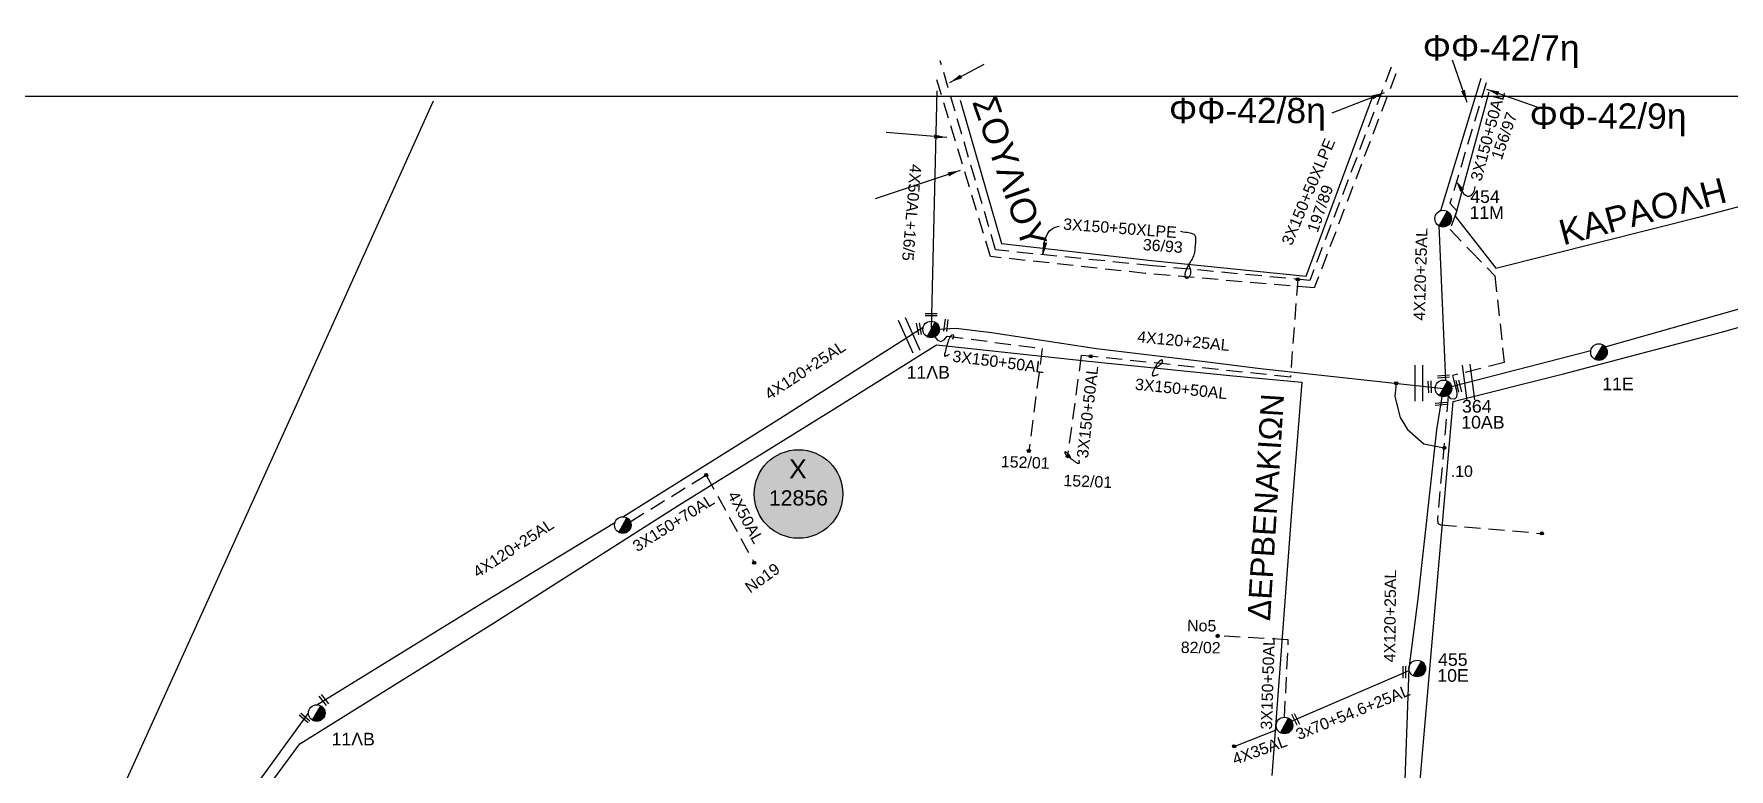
# Model space of a CAD drawing. Header units: millimetres. Extents: x 974 to 2037, y 106 to 580.
# Drawn here: x 1341.6 to 1475.4, y 505.7 to 563.8 of the extents above; entities that cross this region are included whole.
import ezdxf

# ---------------------------------------------------------------- set-up
doc = ezdxf.new("R2010")
doc.units = ezdxf.units.MM
doc.linetypes.add('DASHED', pattern=[19.05, 12.7, -6.35])
for name, color, linetype in [('Γέφυρες Εναέριου Δικτύου', 7, 'Continuous'), ('Γυμνά εναέρια ΧΤ (3Φ)   4x35AL', 7, 'Continuous'), ('Επιγραφές - Σχήματα', 7, 'Continuous'), ('Καλώδια ΧΤ   3x150+50AL', 7, 'DASHED'), ('Καλώδια ΧΤ   3x150+70AL', 7, 'DASHED'), ('Καλώδια ΧΤ   3x150AL+50XLPE', 7, 'DASHED'), ('Καλώδια ΧΤ   4x50AL', 7, 'DASHED'), ('Μηχανική τομή', 7, 'Continuous'), ('Πελάτης μέσης τάσης', 7, 'Continuous'), ('Στύλος ΦΜ', 7, 'Continuous'), ('Στύλος ΦΜ @ 1', 7, 'Continuous'), ('Συνδέσεις', 7, 'Continuous'), ('Συνεστραμμένα ΧΤ   3x70+54.6+25 AL', 7, 'SYN_LINE'), ('Συνεστραμμένα ΧΤ   4x120+25 AL', 7, 'SYN_LINE'), ('Τομή', 7, 'Continuous'), ('Υπόβαθρο ΔΕΗ', 7, 'Continuous'), ('Υπόγεια Καλώδια Δικτύου ΧΤ   .10', 7, 'DASHED'), ('Υπόγεια καλώδια Παροχών ΧΤ   4x50AL', 7, 'DASHED')]:
    doc.layers.add(name, color=color, linetype=linetype)
doc.styles.add('arial', font='arial.ttf')
doc.styles.get("Standard").update_dxf_attribs({"font": 'arial.ttf'})
doc.linetypes.add('SYN_LINE', pattern='A,0.5,-0.0001,["/\\/\\/\\/",Standard,S=0.1,R=0,X=0,Y=-0.05],-0.25', length=0.7501)
doc.dimstyles.new('ISO-25', dxfattribs={"dimtxt": 2.5, "dimasz": 2.5, "dimexe": 1.25, "dimexo": 0.625, "dimtad": 1, "dimtxsty": 'Standard', "dimcen": 2.5, "dimadec": 0, "dimazin": 0, "dimtfac": 1, "dimtmove": 0, "dimatfit": 3, "dimfxl": 1, "dimarcsym": 0})

# ---------------------------------------------------------------- blocks, each defined once
blk = doc.blocks.new('ΥΠΑΡΧΩΝ ΤΣΙΜΕΝΤΕΝΙΟΣ ΣΤΥΛΟΣ')
at = {"layer": 'Στύλος ΦΜ'}
blk.add_hatch(color=256, dxfattribs=at).paths.add_polyline_path([(-1.29, -2.28, 0.574793), (2.62, 0, 0.268822), (1.3, 2.27)])
blk.add_line((-1.29, -2.28), (1.3, 2.27), dxfattribs=at)
blk.add_circle((0, 0), 2.62, dxfattribs=at)
at = {"layer": 'Στύλος ΦΜ', "flags": 4}
for tag, p in [('ΑΡΙΘΜΟΣ', (-4.68, 8.05)), ('ΤΥΠΟΣ', (-4.91, 3.03))]:
    blk.add_attdef(tag, p, '', height=4, dxfattribs=at)
blk = doc.blocks.new('_ΣΥΝΔΕΣΗ')
at = {"layer": 'Συνδέσεις', "linetype": 'SYN_LINE', "ltscale": 40}
blk.add_hatch(color=256, dxfattribs=at).paths.add_polyline_path([(0.5, -0.01, 1), (-0.5, -0.01, 1)])
at = {"layer": 'Συνδέσεις'}
blk.add_circle((0, -0.01), 0.5, dxfattribs=at)
blk = doc.blocks.new('ΤΟΜΗ')
at = {"layer": 'Τομή', "ltscale": 40}
for p, q in [((-5.68, 0), (5.68, 0)), ((5.68, -2.33), (-5.68, -2.33))]:
    blk.add_line(p, q, dxfattribs=at)
blk = doc.blocks.new('ΜΗΧΑΝΙΚΗ ΤΟΜΗ')
at = {"layer": 'Μηχανική τομή', "ltscale": 40}
for p, q in [((-1.89, 0.78), (1.89, 0.78)), ((1.89, 0), (-1.89, 0))]:
    blk.add_line(p, q, dxfattribs=at)
blk = doc.blocks.new('ΠΕΛΑΤΗΣ ΜΕΣΗΣ ΤΑΣΗΣ')
at = {"layer": 'Πελάτης μέσης τάσης', "ltscale": 40, "true_color": 0x5db6e9}
blk.add_hatch(color=143, dxfattribs=at).paths.add_polyline_path([(3.5, 0, 1), (-3.5, 0, 1)])
at = {"layer": 'Πελάτης μέσης τάσης', "ltscale": 40}
blk.add_circle((0, 0), 3.5, dxfattribs=at)
at = {"layer": 'Πελάτης μέσης τάσης', "ltscale": 30, "insert": (-0.75, 2.73), "char_height": 1.5, "width": 113.5809, "attachment_point": 1}
blk.add_mtext('X', dxfattribs=at)
at = {"layer": 'Πελάτης μέσης τάσης', "ltscale": 40}
blk.add_attdef('ΑΡΙΘΜΟΣ_001', (-1.34, -1.06), '', height=1.5, dxfattribs=at)

msp = doc.modelspace()

# ---------------------------------------------------------------- linework, layer by layer
at = {"layer": 'Γέφυρες Εναέριου Δικτύου'}
msp.add_lwpolyline([(1449.13, 536.23), (1449.03, 535.19), (1449.46, 533.52), (1450.02, 532.58), (1451.32, 531.45), (1452.93, 531.13)], dxfattribs=at)
at = {"layer": 'Γυμνά εναέρια ΧΤ (3Φ)   4x35AL', "color": 27, "linetype": 'SYN_LINE', "ltscale": 3}
msp.add_lwpolyline([(1436.35, 507.54), (1439.74, 508.87)], dxfattribs=at)
at = {"layer": 'Επιγραφές - Σχήματα'}
msp.add_lwpolyline([(990.2, 120.29), (1881.98, 120.29), (1881.98, 558.89), (990.2, 558.89)], close=True, dxfattribs=at)
for points in [[(1454.34, 551.43), (1454.46, 551.23), (1454.61, 551.08), (1454.77, 551.01), (1454.93, 551.01), (1455.09, 551.09), (1455.22, 551.24), (1455.32, 551.47), (1455.38, 551.78)], [(1421.24, 546.39), (1421.3, 546.93), (1421.38, 547.38), (1421.48, 547.74), (1421.61, 548.04), (1421.77, 548.26), (1421.97, 548.44), (1422.23, 548.56), (1422.54, 548.64)], [(1432.73, 545.63), (1432.8, 545.45), (1432.86, 545.3), (1432.89, 545.17), (1432.91, 545.07), (1432.91, 544.98), (1432.91, 544.9), (1432.89, 544.84), (1432.87, 544.79), (1432.85, 544.74), (1432.83, 544.7), (1432.81, 544.66), (1432.79, 544.62), (1432.76, 544.6), (1432.74, 544.57), (1432.72, 544.55), (1432.69, 544.54), (1432.66, 544.52), (1432.64, 544.52), (1432.61, 544.51), (1432.59, 544.51), (1432.56, 544.52), (1432.54, 544.53), (1432.52, 544.55), (1432.51, 544.57), (1432.49, 544.6), (1432.48, 544.64), (1432.47, 544.68), (1432.47, 544.72), (1432.47, 544.77), (1432.48, 544.83), (1432.48, 544.88), (1432.5, 544.95), (1432.51, 545.01), (1432.53, 545.08), (1432.56, 545.15), (1432.59, 545.22), (1432.62, 545.29), (1432.66, 545.37), (1432.7, 545.45), (1432.75, 545.54), (1432.8, 545.63), (1432.85, 545.72), (1432.91, 545.81), (1432.96, 545.9), (1433.02, 546), (1433.07, 546.09), (1433.11, 546.19), (1433.15, 546.28), (1433.18, 546.38), (1433.21, 546.47), (1433.23, 546.56), (1433.24, 546.65), (1433.26, 546.74), (1433.26, 546.82), (1433.27, 546.9), (1433.28, 546.99), (1433.29, 547.07), (1433.3, 547.14), (1433.3, 547.22), (1433.31, 547.29), (1433.32, 547.37), (1433.32, 547.44), (1433.33, 547.51), (1433.33, 547.58), (1433.33, 547.64), (1433.32, 547.71), (1433.31, 547.77), (1433.29, 547.83), (1433.26, 547.89), (1433.23, 547.94), (1433.18, 547.98), (1433.12, 548.02), (1433.06, 548.04), (1432.97, 548.07), (1432.87, 548.09), (1432.76, 548.11), (1432.63, 548.13), (1432.48, 548.15), (1432.31, 548.18), (1432.12, 548.21)], [(1414.08, 539.73), (1414.16, 539.79), (1414.21, 539.85), (1414.23, 539.92), (1414.21, 539.98), (1414.18, 540.03), (1414.13, 540.05), (1414.07, 540.04), (1414.01, 539.99), (1413.94, 539.91), (1413.88, 539.78), (1413.81, 539.63), (1413.75, 539.46), (1413.7, 539.29), (1413.65, 539.11), (1413.6, 538.95), (1413.56, 538.8), (1413.53, 538.69), (1413.51, 538.6), (1413.49, 538.53), (1413.48, 538.47), (1413.48, 538.44), (1413.48, 538.42), (1413.48, 538.4), (1413.49, 538.39), (1413.5, 538.38), (1413.52, 538.38), (1413.54, 538.38), (1413.58, 538.39), (1413.62, 538.41), (1413.69, 538.43), (1413.77, 538.47), (1413.88, 538.52)], [(1430.07, 537.5), (1430.15, 537.51), (1430.22, 537.52), (1430.27, 537.54), (1430.32, 537.56), (1430.36, 537.59), (1430.39, 537.61), (1430.43, 537.64), (1430.45, 537.66), (1430.48, 537.69), (1430.51, 537.71), (1430.53, 537.73), (1430.55, 537.75), (1430.58, 537.77), (1430.6, 537.79), (1430.61, 537.81), (1430.63, 537.83), (1430.64, 537.84), (1430.65, 537.86), (1430.66, 537.87), (1430.67, 537.88), (1430.68, 537.9), (1430.68, 537.91), (1430.69, 537.92), (1430.69, 537.93), (1430.69, 537.95), (1430.7, 537.96), (1430.7, 537.97), (1430.7, 537.98), (1430.7, 538), (1430.7, 538.01), (1430.7, 538.02), (1430.7, 538.03), (1430.7, 538.04), (1430.7, 538.04), (1430.69, 538.05), (1430.69, 538.06), (1430.68, 538.06), (1430.67, 538.06), (1430.67, 538.07), (1430.66, 538.07), (1430.64, 538.07), (1430.63, 538.07), (1430.62, 538.06), (1430.6, 538.06), (1430.59, 538.05), (1430.57, 538.04), (1430.55, 538.03), (1430.53, 538.02), (1430.5, 538.01), (1430.48, 537.99), (1430.46, 537.97), (1430.43, 537.95), (1430.41, 537.92), (1430.38, 537.9), (1430.36, 537.87), (1430.33, 537.85), (1430.31, 537.82), (1430.29, 537.79), (1430.27, 537.76), (1430.24, 537.73), (1430.22, 537.7), (1430.2, 537.66), (1430.18, 537.63), (1430.15, 537.59), (1430.13, 537.54), (1430.1, 537.49), (1430.08, 537.44), (1430.05, 537.39), (1430.03, 537.34), (1430.01, 537.29), (1429.99, 537.24), (1429.97, 537.2), (1429.95, 537.16), (1429.93, 537.12), (1429.92, 537.08), (1429.91, 537.05), (1429.9, 537.02), (1429.89, 536.99), (1429.89, 536.96), (1429.88, 536.94), (1429.88, 536.92), (1429.88, 536.9), (1429.88, 536.88), (1429.89, 536.87), (1429.89, 536.85), (1429.9, 536.84), (1429.91, 536.83), (1429.93, 536.82), (1429.94, 536.82), (1429.97, 536.82), (1430, 536.82), (1430.04, 536.83), (1430.09, 536.84), (1430.17, 536.87), (1430.26, 536.9), (1430.37, 536.95)], [(1423.45, 530.23), (1423.44, 530.31), (1423.42, 530.37), (1423.4, 530.43), (1423.37, 530.48), (1423.34, 530.53), (1423.31, 530.57), (1423.28, 530.6), (1423.25, 530.63), (1423.22, 530.66), (1423.19, 530.69), (1423.16, 530.71), (1423.13, 530.73), (1423.11, 530.75), (1423.09, 530.76), (1423.06, 530.78), (1423.05, 530.79), (1423.03, 530.79), (1423.02, 530.8), (1423.01, 530.8), (1423, 530.8), (1422.99, 530.79), (1422.99, 530.79), (1422.98, 530.78), (1422.98, 530.78), (1422.98, 530.77), (1422.98, 530.76), (1422.98, 530.76), (1422.98, 530.75), (1422.98, 530.74), (1422.98, 530.72), (1422.99, 530.71), (1423, 530.69), (1423.01, 530.67), (1423.02, 530.65), (1423.04, 530.62), (1423.06, 530.6), (1423.08, 530.57), (1423.11, 530.54), (1423.13, 530.52), (1423.16, 530.49), (1423.19, 530.46), (1423.23, 530.44), (1423.26, 530.41), (1423.3, 530.38), (1423.34, 530.36), (1423.38, 530.33), (1423.42, 530.31), (1423.46, 530.28), (1423.49, 530.25), (1423.53, 530.23), (1423.56, 530.2), (1423.6, 530.18), (1423.63, 530.15), (1423.66, 530.12), (1423.69, 530.1), (1423.73, 530.08), (1423.76, 530.05), (1423.79, 530.03), (1423.82, 530.01), (1423.85, 529.99), (1423.88, 529.98), (1423.9, 529.96), (1423.93, 529.95), (1423.95, 529.94), (1423.97, 529.93), (1423.99, 529.92), (1424.01, 529.91), (1424.03, 529.91), (1424.05, 529.91), (1424.06, 529.91), (1424.08, 529.91), (1424.09, 529.91), (1424.1, 529.91), (1424.12, 529.92), (1424.13, 529.93), (1424.13, 529.95), (1424.13, 529.98), (1424.13, 530.02), (1424.12, 530.07), (1424.1, 530.14)]]:
    msp.add_lwpolyline(points, dxfattribs=at)
for points in [[(1454.2, 551.35), (1453.82, 552.29), (1454.49, 551.53)], [(1421.59, 547.32), (1421.27, 546.35), (1421.26, 547.37)]]:
    msp.add_solid(points, dxfattribs=at)
at = {"layer": 'Καλώδια ΧΤ   3x150+50AL', "color": 173, "ltscale": 0.1}
msp.add_lwpolyline([(1456.23, 559.96), (1453.38, 550.45), (1453.91, 549.84), (1453.39, 548.37), (1454.99, 546.7), (1456.93, 544.72), (1457.66, 537.86), (1453.58, 536.84), (1453.65, 536.53), (1453.76, 536.17), (1453.87, 535.77), (1453.91, 535.41), (1453.9, 535.12), (1453.73, 534.98), (1453.45, 534.99), (1453.28, 535.2), (1453.21, 535.26)], dxfattribs=at)
at = {"layer": 'Καλώδια ΧΤ   3x150+50AL', "color": 1, "ltscale": 0.1}
for points in [[(1441.37, 544.44), (1440.78, 536.71), (1425.02, 538.36)], [(1412.73, 539.9), (1412.92, 539.64), (1413.19, 539.52), (1413.49, 539.69), (1413.69, 539.96), (1421.19, 538.97), (1420.14, 530.88)], [(1425.02, 538.36), (1424.27, 538.43), (1423.19, 530.45)]]:
    msp.add_lwpolyline(points, dxfattribs=at)
at = {"layer": 'Καλώδια ΧΤ   3x150+50AL', "color": 27, "ltscale": 0.1}
msp.add_lwpolyline([(1440.32, 509.84), (1440.62, 515.96), (1435.04, 516.27)], dxfattribs=at)
at = {"layer": 'Καλώδια ΧΤ   3x150+70AL', "color": 30, "ltscale": 0.1}
msp.add_lwpolyline([(1388.68, 525.29), (1394.67, 528.98)], dxfattribs=at)
at = {"layer": 'Καλώδια ΧΤ   3x150AL+50XLPE', "color": 5, "linetype": 'DASHED', "ltscale": 0.1}
msp.add_lwpolyline([(1449.1, 560.67), (1442.67, 543.76), (1429.33, 544.91), (1417.1, 546.24), (1412.88, 560.21)], dxfattribs=at)
at = {"layer": 'Καλώδια ΧΤ   3x150AL+50XLPE', "color": 6, "linetype": 'DASHED', "ltscale": 0.1}
msp.add_lwpolyline([(1448.73, 561.2), (1442.31, 544.35), (1429.92, 545.51), (1417.52, 546.76), (1413.15, 561.7)], dxfattribs=at)
at = {"layer": 'Καλώδια ΧΤ   4x50AL', "color": 173, "linetype": 'Continuous', "ltscale": 0.1}
msp.add_lwpolyline([(1412.88, 559.34), (1412.43, 540.48)], dxfattribs=at)
at = {"layer": 'Συνεστραμμένα ΧΤ   3x70+54.6+25 AL', "color": 27, "ltscale": 5}
msp.add_lwpolyline([(1440.87, 509.54), (1450.17, 513.53)], dxfattribs=at)
at = {"layer": 'Συνεστραμμένα ΧΤ   4x120+25 AL', "color": 27, "ltscale": 10}
for points in [[(1452.66, 549.87), (1455.84, 560.34)], [(1453.04, 536.45), (1452.52, 548.67)], [(1449.26, 492.99), (1449.77, 502.69), (1450.15, 513.69), (1450.86, 519.2), (1452.35, 532.54), (1452.87, 535.81)]]:
    msp.add_lwpolyline(points, dxfattribs=at)
at = {"layer": 'Συνεστραμμένα ΧΤ   4x120+25 AL', "color": 85, "ltscale": 10}
for points in [[(1465.63, 539.11), (1481.5, 543.62), (1509.28, 550.38)], [(1452.87, 535.82), (1464.49, 538.82), (1464.49, 538.82)]]:
    msp.add_lwpolyline(points, dxfattribs=at)
at = {"layer": 'Συνεστραμμένα ΧΤ   4x120+25 AL', "color": 30, "ltscale": 15}
for points in [[(1388.09, 525.67), (1400.2, 533.27), (1411.8, 540.67)], [(1363.93, 510.83), (1376.54, 518.58), (1387.47, 525.23)], [(1344.76, 483.8), (1354.62, 498.22), (1363.27, 510.17)]]:
    msp.add_lwpolyline(points, dxfattribs=at)
at = {"layer": 'Συνεστραμμένα ΧΤ   4x120+25 AL', "color": 173, "ltscale": 10}
msp.add_lwpolyline([(1412.43, 540.48), (1414.39, 540.57), (1417.2, 540.24), (1425.47, 538.98), (1434.04, 537.94), (1438.42, 537.39), (1452.87, 535.82)], dxfattribs=at)
at = {"layer": 'Υπόβαθρο ΔΕΗ'}
for points in [[(1332.84, 469.82), (1343.89, 493.79), (1362.1, 533.99), (1373.14, 558.54)], [(1414.71, 558.61), (1417.98, 547.28), (1429.83, 545.92), (1442.02, 544.69), (1447.28, 558.91)], [(1456.45, 559.23), (1453.8, 549.43), (1457.01, 545.32), (1473.31, 549.44), (1493.35, 554.75), (1506.49, 558.46)], [(1453.64, 534.79), (1462.33, 536.98), (1474.8, 540.26), (1482.47, 542.43), (1489.95, 544.36), (1500.6, 547.11), (1508.81, 549.4), (1511.91, 538.7), (1515.29, 527.21), (1517.66, 518.69), (1519.51, 511.84), (1509.61, 509.21), (1497.79, 506.17), (1484.45, 502.96), (1469.36, 499.05), (1457.9, 496.11), (1450.14, 494.32), (1451.25, 507.3), (1452.42, 520.93), (1453.64, 534.79)], [(1362.61, 507.73), (1377.76, 517.19), (1392.37, 526.52), (1404.69, 534.15), (1412.84, 539.27), (1424.86, 537.98), (1436.27, 536.81), (1441.69, 536.31), (1440.91, 526.42), (1439.32, 505.24)], [(1354.13, 496.25), (1362.61, 507.73)]]:
    msp.add_lwpolyline(points, dxfattribs=at)
at = {"layer": 'Υπόγεια Καλώδια Δικτύου ΧΤ   .10', "color": 173, "ltscale": 0.1}
msp.add_lwpolyline([(1453.24, 535.23), (1453.09, 533.38), (1452.39, 525.55), (1452.42, 525.15), (1452.62, 525.05), (1460.63, 524.36)], dxfattribs=at)
at = {"layer": 'Υπόγεια καλώδια Παροχών ΧΤ   4x50AL', "color": 30, "ltscale": 0.1}
msp.add_lwpolyline([(1394.67, 528.98), (1398.46, 522.05)], dxfattribs=at)

# ---------------------------------------------------------------- block references
at = {"layer": 'Καλώδια ΧΤ   3x150+50AL', "xscale": 0.25, "yscale": 0.25, "zscale": 0.25}
msp.add_blockref('_ΣΥΝΔΕΣΗ', (1435.04, 516.27), dxfattribs=at)
at = {"layer": 'Μηχανική τομή'}
for p, xscale, yscale, zscale, rotation in [((1411.56, 540.55), 0.2500000000000115, 0.2500000000000115, 0.2500000000000115, 100.342054075752), ((1412.44, 541.55), 0.2500000000000258, 0.2500000000000258, 0.2500000000000258, 0.5793940080399937), ((1413.69, 540.8), 0.2500000000000671, 0.2500000000000671, 0.2500000000000671, 82.8559228678181), ((1452.86, 536.86), 0.2499999999999809, 0.2499999999999809, 0.2499999999999809, 183.9075222967792), ((1451.88, 535.94), 0.2500000000001478, 0.2500000000001478, 0.2500000000001478, 92.07756333041883), ((1454.17, 536.02), 0.2500000000001421, 0.2500000000001421, 0.2500000000001421, 103.3575642223642), ((1452.67, 534.7), 0.2499999999999809, 0.2499999999999809, 0.2499999999999809, 183.9075222967792), ((1449.68, 513.41), 0.2500000000001329, 0.2500000000001329, 0.2500000000001329, 269.9531220648197), ((1364.56, 511.26), 0.2499999999999917, 0.2499999999999917, 0.2499999999999917, 128.2332126202502), ((1363.03, 509.85), 0.2500000000000313, 0.2500000000000313, 0.2500000000000313, 139.7923601097516), ((1441.11, 509.63), 0.2500000000001037, 0.2500000000001037, 0.2500000000001037, 296.4895867512082)]:
    msp.add_blockref('ΜΗΧΑΝΙΚΗ ΤΟΜΗ', p, dxfattribs=dict(at, xscale=xscale, yscale=yscale, zscale=zscale, rotation=rotation))
at = {"layer": 'Πελάτης μέσης τάσης'}
ref = msp.add_blockref('ΠΕΛΑΤΗΣ ΜΕΣΗΣ ΤΑΣΗΣ', (1401.96, 527.48), dxfattribs=at)
ref.add_attrib('ΑΡΙΘΜΟΣ_001', '12856', (1399.62, 526.57), dxfattribs={"ltscale": 40, "height": 1.2})
at = {"layer": 'Στύλος ΦΜ @ 1', "ltscale": 40}
ref = msp.add_blockref('ΥΠΑΡΧΩΝ ΤΣΙΜΕΝΤΕΝΙΟΣ ΣΤΥΛΟΣ', (1452.84, 549.24), dxfattribs=dict(at, xscale=0.25, yscale=0.25, zscale=0.25))
ref.add_attrib('ΤΥΠΟΣ', '11M', (1454.92, 549.22), dxfattribs={"layer": 'Στύλος ΦΜ', "height": 1, "flags": 4})
ref.add_attrib('ΑΡΙΘΜΟΣ', '454', (1454.98, 550.48), dxfattribs={"layer": 'Στύλος ΦΜ', "height": 1, "flags": 4})
ref = msp.add_blockref('ΥΠΑΡΧΩΝ ΤΣΙΜΕΝΤΕΝΙΟΣ ΣΤΥΛΟΣ', (1412.43, 540.48), dxfattribs=dict(at, xscale=0.25, yscale=0.25, zscale=0.25))
ref.add_attrib('ΤΥΠΟΣ', '11ΛB', (1410.49, 536.6), dxfattribs={"layer": 'Στύλος ΦΜ', "height": 1, "flags": 4})
ref = msp.add_blockref('ΥΠΑΡΧΩΝ ΤΣΙΜΕΝΤΕΝΙΟΣ ΣΤΥΛΟΣ', (1465.14, 538.69), dxfattribs=dict(at, xscale=0.25, yscale=0.25, zscale=0.25))
ref.add_attrib('ΤΥΠΟΣ', '11E', (1465.4, 535.68), dxfattribs={"layer": 'Στύλος ΦΜ', "height": 1, "flags": 4})
ref = msp.add_blockref('ΥΠΑΡΧΩΝ ΤΣΙΜΕΝΤΕΝΙΟΣ ΣΤΥΛΟΣ', (1452.87, 535.82), dxfattribs=dict(at, xscale=0.25, yscale=0.25, zscale=0.25))
ref.add_attrib('ΤΥΠΟΣ', '10AB', (1454.27, 532.65), dxfattribs={"layer": 'Στύλος ΦΜ', "height": 1, "flags": 4})
ref.add_attrib('ΑΡΙΘΜΟΣ', '364', (1454.33, 533.91), dxfattribs={"layer": 'Στύλος ΦΜ', "height": 1, "flags": 4})
at = {"layer": 'Στύλος ΦΜ @ 1', "ltscale": 40, "xscale": 0.25, "yscale": 0.25, "zscale": 0.25}
for p in [(1388.09, 525.02), (1440.32, 509.19)]:
    msp.add_blockref('ΥΠΑΡΧΩΝ ΤΣΙΜΕΝΤΕΝΙΟΣ ΣΤΥΛΟΣ', p, dxfattribs=at)
at = {"layer": 'Στύλος ΦΜ @ 1', "ltscale": 40}
ref = msp.add_blockref('ΥΠΑΡΧΩΝ ΤΣΙΜΕΝΤΕΝΙΟΣ ΣΤΥΛΟΣ', (1450.8, 513.69), dxfattribs=dict(at, xscale=0.25, yscale=0.25, zscale=0.25))
ref.add_attrib('ΤΥΠΟΣ', '10E', (1452.38, 512.64), dxfattribs={"layer": 'Στύλος ΦΜ', "height": 1, "flags": 4})
ref.add_attrib('ΑΡΙΘΜΟΣ', '455', (1452.44, 513.9), dxfattribs={"layer": 'Στύλος ΦΜ', "height": 1, "flags": 4})
ref = msp.add_blockref('ΥΠΑΡΧΩΝ ΤΣΙΜΕΝΤΕΝΙΟΣ ΣΤΥΛΟΣ', (1363.93, 510.17), dxfattribs=dict(at, xscale=0.25, yscale=0.25, zscale=0.25))
ref.add_attrib('ΤΥΠΟΣ', '11ΛB', (1365.1, 507.61), dxfattribs={"layer": 'Στύλος ΦΜ', "height": 1, "flags": 4})
at = {"layer": 'Συνδέσεις', "xscale": 0.25, "yscale": 0.25, "zscale": 0.25}
for p in [(1441.37, 544.44), (1425.02, 538.36), (1449.13, 536.23), (1452.93, 531.13), (1420.14, 530.88), (1423.2, 530.47), (1394.67, 528.98), (1460.63, 524.37), (1398.46, 522.05), (1436.35, 507.55)]:
    msp.add_blockref('_ΣΥΝΔΕΣΗ', p, dxfattribs=at)
at = {"layer": 'Τομή'}
for p, xscale, yscale, zscale, rotation in [((1410.96, 540.13), 0.2500000000000356, 0.2500000000000356, 0.2500000000000356, 293.8915200790379), ((1451.21, 536.24), 0.2500000000000446, 0.2500000000000446, 0.2500000000000446, 269.9196478246266), ((1455.13, 536.32), 0.2499999999999962, 0.2499999999999962, 0.2499999999999962, 277.3405333572187)]:
    msp.add_blockref('ΤΟΜΗ', p, dxfattribs=dict(at, xscale=xscale, yscale=yscale, zscale=zscale, rotation=rotation))

# ---------------------------------------------------------------- texts
at = {"layer": 'Γυμνά εναέρια ΧΤ (3Φ)   4x35AL', "color": 7, "insert": (1436.1, 506.91), "char_height": 0.9, "width": 84.1859, "attachment_point": 1, "rotation": 19.9024}
msp.add_mtext('4X35AL', dxfattribs=at)
at = {"layer": 'Επιγραφές - Σχήματα', "linetype": 'SYN_LINE', "ltscale": 5, "char_height": 2, "width": 9.9499, "attachment_point": 1}
for s, insert in [('ΦΦ-42/7η', (1451.23, 563.73)), ('ΦΦ-42/8η', (1431.2, 558.78)), ('ΦΦ-42/9η', (1459.67, 558.34))]:
    msp.add_mtext(s, dxfattribs=dict(at, insert=insert))
at = {"layer": 'Επιγραφές - Σχήματα', "ltscale": 0.1, "attachment_point": 1}
for s, insert, char_height, width, rotation in [('ΣΟΥΛΙΟΥ', (1417.53, 559.14), 2, 26.987, 289.1815), ('KAΡΑΟΛΗ', (1461.8, 549.05), 2, 27.6397, 14.8227), ('ΔΕΡΒΕΝΑΚΙΩΝ', (1437.38, 517.54), 1.8, 26.987, 86.4554)]:
    msp.add_mtext(s, dxfattribs=dict(at, insert=insert, char_height=char_height, width=width, rotation=rotation))
at = {"layer": 'Επιγραφές - Σχήματα', "char_height": 0.9, "width": 84.1859, "attachment_point": 1, "style": 'arial'}
for s, insert, rotation in [('156/97', (1456.6, 554.11), 71.0014), ('197/89', (1442.08, 548.36), 71.0014), ('No19', (1397.62, 520.33), 35.6702), ('No5', (1432.64, 517.54), 359.2021), ('82/02', (1432.14, 515.82), 359.2021)]:
    msp.add_mtext(s, dxfattribs=dict(at, insert=insert, rotation=rotation))
at = {"layer": 'Επιγραφές - Σχήματα', "color": 7, "char_height": 0.9, "width": 84.1859, "attachment_point": 1}
for s, insert, rotation in [('36/93', (1429.18, 547.65), 355.699), ('152/01', (1417.95, 530.5), 357.9322), ('152/01', (1422.89, 529.01), 357.5666)]:
    msp.add_mtext(s, dxfattribs=dict(at, insert=insert, rotation=rotation))
at = {"layer": 'Καλώδια ΧΤ   3x150+50AL', "color": 7, "char_height": 0.9, "width": 84.1859, "attachment_point": 1}
for insert, rotation in [((1454.98, 552.37), 74.958), ((1414.18, 538.84), 352.7256), ((1423.91, 530.38), 83.5652), ((1428.58, 536.62), 354.0304), ((1438.43, 508.88), 88.257)]:
    msp.add_mtext('3X150+50AL', dxfattribs=dict(at, insert=insert, rotation=rotation))
at = {"layer": 'Καλώδια ΧΤ   3x150+70AL', "color": 7, "insert": (1388.75, 523.63), "char_height": 0.9, "width": 84.1859, "attachment_point": 1, "rotation": 32.1256}
msp.add_mtext('3X150+70AL', dxfattribs=at)
at = {"layer": 'Καλώδια ΧΤ   3x150AL+50XLPE', "color": 7, "char_height": 0.9, "width": 84.1859, "attachment_point": 1}
for insert, rotation in [((1440.05, 547.39), 67.3319), ((1422.89, 549.27), 355.699)]:
    msp.add_mtext('3X150+50XLPE', dxfattribs=dict(at, insert=insert, rotation=rotation))
at = {"layer": 'Καλώδια ΧΤ   4x50AL', "color": 7, "insert": (1411.68, 553.49), "char_height": 0.9, "width": 84.1859, "attachment_point": 1, "rotation": 265.0969}
msp.add_mtext('4X50AL+16/5', dxfattribs=at)
at = {"layer": 'Συνεστραμμένα ΧΤ   3x70+54.6+25 AL', "color": 7, "insert": (1441.1, 508.86), "char_height": 0.9, "width": 84.1859, "attachment_point": 1, "rotation": 21.9818}
msp.add_mtext('3x70+54.6+25AL', dxfattribs=at)
at = {"layer": 'Συνεστραμμένα ΧΤ   4x120+25 AL', "color": 7, "char_height": 0.9, "width": 84.1859, "attachment_point": 1}
for insert, rotation in [((1450.49, 541.2), 88.2861), ((1399.18, 535.63), 33.3548), ((1428.75, 540.37), 354.5191), ((1376.15, 521.58), 33.3548), ((1448.16, 514.19), 89.4251)]:
    msp.add_mtext('4X120+25AL', dxfattribs=dict(at, insert=insert, rotation=rotation))
at = {"layer": 'Υπόγεια Καλώδια Δικτύου ΧΤ   .10', "color": 7, "insert": (1453.44, 529.73), "char_height": 0.9, "width": 84.1859, "attachment_point": 1}
msp.add_mtext('.10', dxfattribs=at)
at = {"layer": 'Υπόγεια καλώδια Παροχών ΧΤ   4x50AL', "color": 7, "insert": (1397.13, 527.82), "char_height": 0.9, "width": 84.1859, "attachment_point": 1, "rotation": 298.2365}
msp.add_mtext('4X50AL', dxfattribs=at)

# ---------------------------------------------------------------- leaders
at = {"layer": 'Επιγραφές - Σχήματα', "ltscale": 40}
for points in [[(1413.91, 560), (1416.6, 561.45)], [(1454.73, 558.41), (1453.58, 561.77)], [(1456.27, 559.46), (1460.23, 558.06)], [(1448.18, 559.18), (1444.05, 557.57)], [(1413.66, 555.65), (1408.87, 556.03)], [(1414.72, 553.05), (1408.01, 550.79)]]:
    msp.add_leader(points, dimstyle='ISO-25', override={"dimasz": 1, "dimtad": 0}, dxfattribs=at)

doc.saveas('drawing.dxf')
